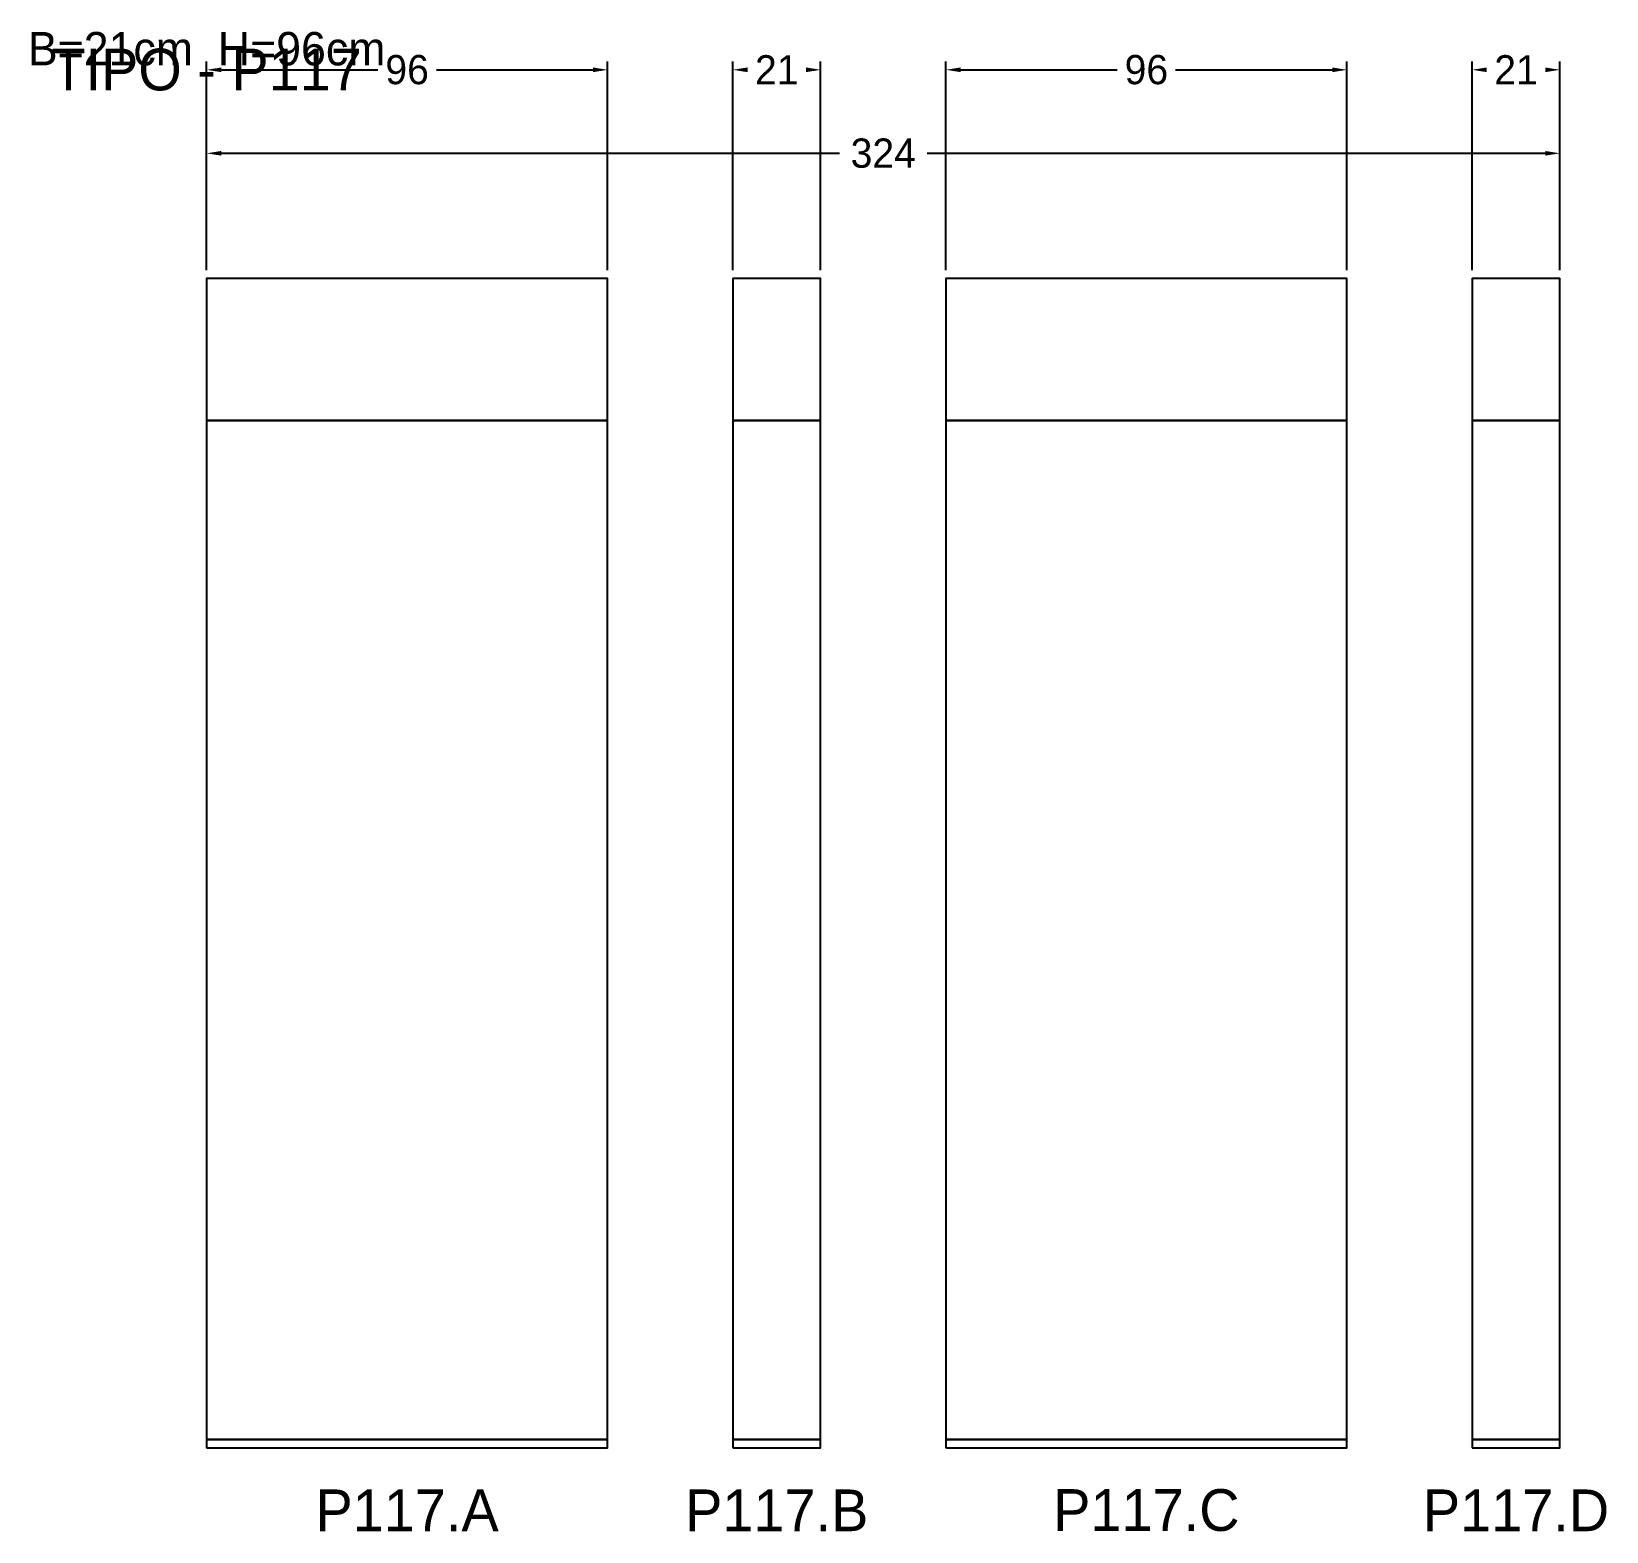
# Model space of a CAD drawing. Header units: metres. Extents: x -42 to 335, y -20 to 339.
import ezdxf

# ---------------------------------------------------------------- set-up
doc = ezdxf.new("R2010")
doc.units = ezdxf.units.M
for name, color, linetype in [('COTA', 3, 'Continuous'), ('Cota Secao (2x)', 3, 'Continuous'), ('NOMENCLATURA', 1, 'Continuous'), ('Paineis', 7, 'Continuous'), ('Texto Secao', 2, 'Continuous')]:
    doc.layers.add(name, color=color, linetype=linetype)
doc.dimstyles.new('COTA', dxfattribs={"dimtxt": 7, "dimasz": 3.5, "dimexe": 2, "dimexo": 2, "dimgap": 1.5, "dimtad": 1, "dimdec": 1, "dimcen": 2.5, "dimclrd": 3, "dimclre": 3, "dimclrt": 3, "dimazin": 3, "dimtfac": 1, "dimtmove": 0, "dimatfit": 3})

# ---------------------------------------------------------------- blocks, each defined once
blk = doc.blocks.new('_CLOSEDFILLED')
at = {"color": 0, "linetype": 'BYBLOCK'}
blk.add_solid([(-1, 0.16), (0, 0), (-1, -0.16)], dxfattribs=at)
blk = doc.blocks.new('*D1')
at = {"color": 3}
for p, q in [((0, 282), (0, 312)), ((3.5, 310), (151.5, 310)), ((172.5, 310), (320.5, 310)), ((324, 282), (324, 312))]:
    blk.add_line(p, q, dxfattribs=at)
at = {"layer": 'Defpoints'}
for p in [(0, 310), (0, 280), (324, 280)]:
    blk.add_point(p, dxfattribs=at)
at = {"layer": 'COTA', "color": 3, "xscale": 3.5, "yscale": 3.5, "rotation": 180}
blk.add_blockref('_CLOSEDFILLED', (0, 310), dxfattribs=at)
at = {"layer": 'COTA', "color": 3, "xscale": 3.5, "yscale": 3.5}
blk.add_blockref('_CLOSEDFILLED', (324, 310), dxfattribs=at)
at = {"layer": 'COTA', "color": 3, "insert": (162, 310), "char_height": 7, "attachment_point": 5}
blk.add_mtext('324', dxfattribs=at)
blk = doc.blocks.new('*D2')
at = {"color": 3}
for p, q in [((0, 282), (0, 332)), ((96, 282), (96, 332)), ((3.5, 330), (41, 330)), ((55, 330), (92.5, 330))]:
    blk.add_line(p, q, dxfattribs=at)
at = {"layer": 'Defpoints'}
for p in [(0, 330), (0, 280), (96, 280)]:
    blk.add_point(p, dxfattribs=at)
at = {"layer": 'COTA', "color": 3, "xscale": 3.5, "yscale": 3.5, "rotation": 180}
blk.add_blockref('_CLOSEDFILLED', (0, 330), dxfattribs=at)
at = {"layer": 'COTA', "color": 3, "xscale": 3.5, "yscale": 3.5}
blk.add_blockref('_CLOSEDFILLED', (96, 330), dxfattribs=at)
at = {"layer": 'COTA', "color": 3, "insert": (48, 330), "char_height": 7, "attachment_point": 5}
blk.add_mtext('96', dxfattribs=at)
blk = doc.blocks.new('*D3')
at = {"color": 3}
for p, q in [((126, 282), (126, 332)), ((147, 282), (147, 332))]:
    blk.add_line(p, q, dxfattribs=at)
at = {"layer": 'Defpoints'}
for p in [(126, 330), (126, 280), (147, 280)]:
    blk.add_point(p, dxfattribs=at)
at = {"layer": 'COTA', "color": 3, "xscale": 3.5, "yscale": 3.5, "rotation": 180}
blk.add_blockref('_CLOSEDFILLED', (126, 330), dxfattribs=at)
at = {"layer": 'COTA', "color": 3, "xscale": 3.5, "yscale": 3.5}
blk.add_blockref('_CLOSEDFILLED', (147, 330), dxfattribs=at)
at = {"layer": 'COTA', "color": 3, "insert": (136.5, 330), "char_height": 7, "attachment_point": 5}
blk.add_mtext('21', dxfattribs=at)
blk = doc.blocks.new('*D4')
at = {"color": 3}
for p, q in [((177, 282), (177, 332)), ((273, 282), (273, 332)), ((180.5, 330), (218, 330)), ((232, 330), (269.5, 330))]:
    blk.add_line(p, q, dxfattribs=at)
at = {"layer": 'Defpoints'}
for p in [(177, 330), (177, 280), (273, 280)]:
    blk.add_point(p, dxfattribs=at)
at = {"layer": 'COTA', "color": 3, "xscale": 3.5, "yscale": 3.5, "rotation": 180}
blk.add_blockref('_CLOSEDFILLED', (177, 330), dxfattribs=at)
at = {"layer": 'COTA', "color": 3, "xscale": 3.5, "yscale": 3.5}
blk.add_blockref('_CLOSEDFILLED', (273, 330), dxfattribs=at)
at = {"layer": 'COTA', "color": 3, "insert": (225, 330), "char_height": 7, "attachment_point": 5}
blk.add_mtext('96', dxfattribs=at)
blk = doc.blocks.new('*D5')
at = {"color": 3}
for p, q in [((303, 282), (303, 332)), ((324, 282), (324, 332))]:
    blk.add_line(p, q, dxfattribs=at)
at = {"layer": 'Defpoints'}
for p in [(303, 330), (303, 280), (324, 280)]:
    blk.add_point(p, dxfattribs=at)
at = {"layer": 'COTA', "color": 3, "xscale": 3.5, "yscale": 3.5, "rotation": 180}
blk.add_blockref('_CLOSEDFILLED', (303, 330), dxfattribs=at)
at = {"layer": 'COTA', "color": 3, "xscale": 3.5, "yscale": 3.5}
blk.add_blockref('_CLOSEDFILLED', (324, 330), dxfattribs=at)
at = {"layer": 'COTA', "color": 3, "insert": (313.5, 330), "char_height": 7, "attachment_point": 5}
blk.add_mtext('21', dxfattribs=at)

msp = doc.modelspace()

# ---------------------------------------------------------------- linework, layer by layer
at = {"layer": 'Paineis'}
for points in [[(0, 246), (96, 246), (96, 280), (0, 280)], [(126, 246), (147, 246), (147, 280), (126, 280)], [(177, 246), (273, 246), (273, 280), (177, 280)], [(303, 246), (324, 246), (324, 280), (303, 280)], [(0, 2), (96, 2), (96, 246), (0, 246)], [(126, 2), (147, 2), (147, 246), (126, 246)], [(177, 2), (273, 2), (273, 246), (177, 246)], [(303, 2), (324, 2), (324, 246), (303, 246)], [(0, 0), (96, 0), (96, 2), (0, 2)], [(126, 0), (147, 0), (147, 2), (126, 2)], [(177, 0), (273, 0), (273, 2), (177, 2)], [(303, 0), (324, 0), (324, 2), (303, 2)]]:
    msp.add_lwpolyline(points, close=True, dxfattribs=at)

# ---------------------------------------------------------------- texts
at = {"layer": 'Cota Secao (2x)', "insert": (0, 335), "char_height": 8, "width": 344, "attachment_point": 5}
msp.add_mtext('B=21cm  H=96cm', dxfattribs=at)
at = {"layer": 'NOMENCLATURA', "insert": (0, 330), "char_height": 10, "width": 300, "attachment_point": 5}
msp.add_mtext('TIPO - P117', dxfattribs=at)
at = {"layer": 'Texto Secao', "char_height": 10, "attachment_point": 5}
for s, insert, width in [('P117.A', (48, -15), 116), ('P117.B', (136.5, -15), 41), ('P117.C', (225, -15), 116), ('P117.D', (313.5, -15), 41)]:
    msp.add_mtext(s, dxfattribs=dict(at, insert=insert, width=width))

# ---------------------------------------------------------------- dimensions: what is measured, and where the dimension line sits
at = {"layer": 'COTA'}
for base, p1, p2, picture, middle in [((0, 330), (0, 280), (96, 280), '*D2', (48, 330)), ((126, 330), (126, 280), (147, 280), '*D3', (136.5, 330)), ((177, 330), (177, 280), (273, 280), '*D4', (225, 330)), ((303, 330), (303, 280), (324, 280), '*D5', (313.5, 330)), ((0, 310), (0, 280), (324, 280), '*D1', (162, 310))]:
    dim = msp.add_linear_dim(base=base, p1=p1, p2=p2, dimstyle='COTA', dxfattribs=at)
    dim.commit()
    dim.dimension.update_dxf_attribs({"geometry": picture, "text_midpoint": middle})

doc.saveas('drawing.dxf')
